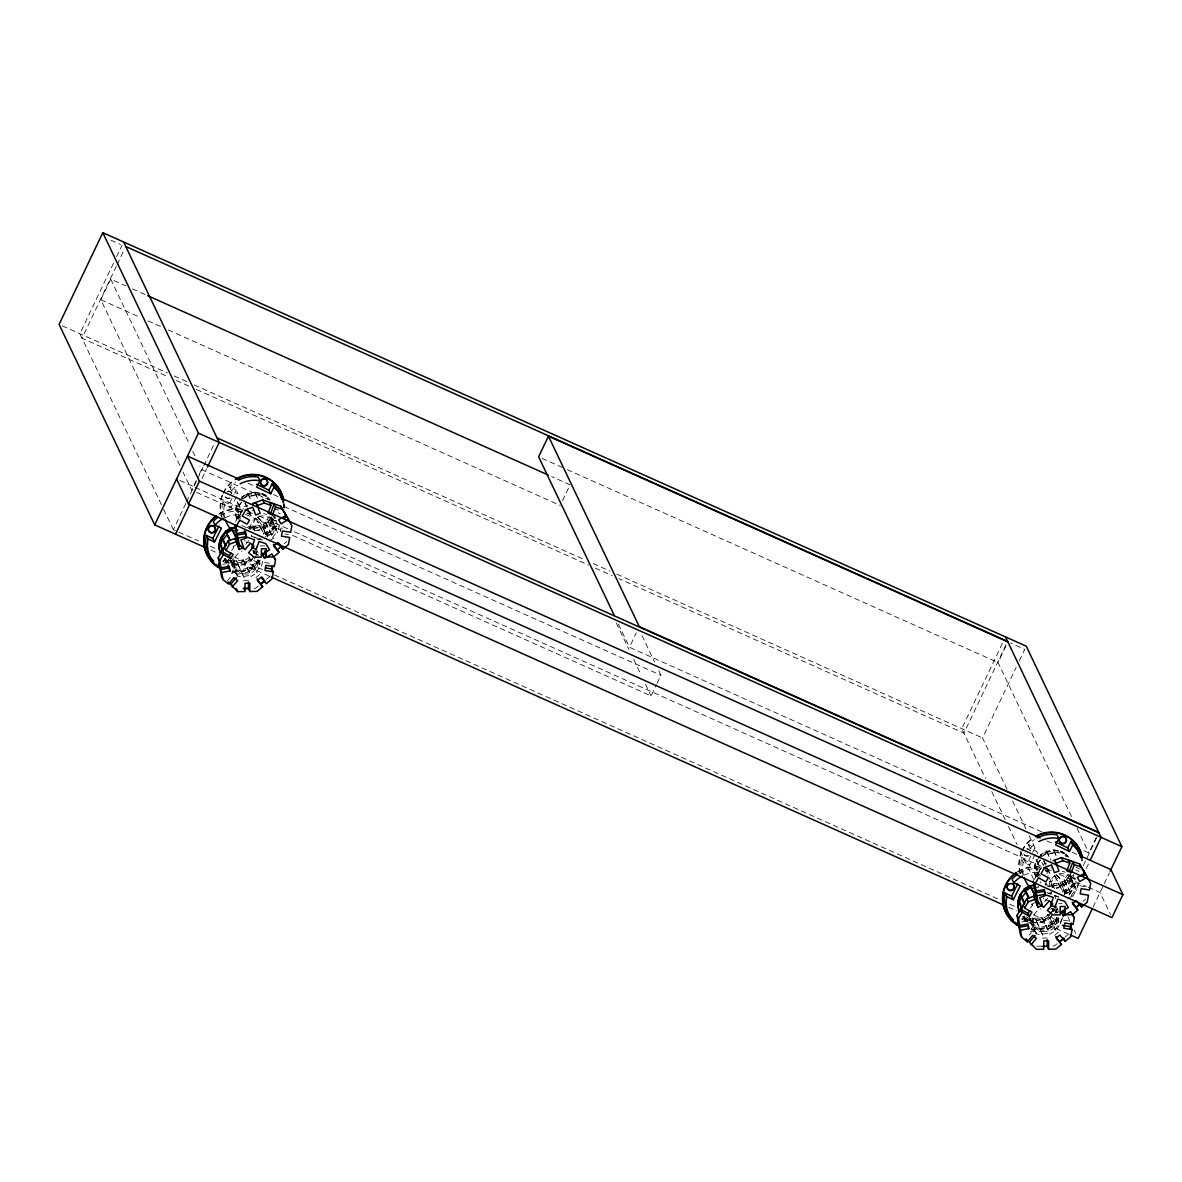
<?xml version="1.0" encoding="UTF-8"?>
<svg xmlns="http://www.w3.org/2000/svg" width="1182" height="1182" viewBox="0 0 1182 1182"><rect width="100%" height="100%" fill="white"/><g stroke="black" fill="none" stroke-linecap="round" stroke-linejoin="round"><path stroke-width="0.75" stroke-dasharray="5 3.75" d="M280.37 531.531L281.006 528.058L285.985 528.871M240.374 518.721L235.912 509.368L237.626 502.601L242.325 511.112M254.145 550.723L253.908 551.639L252.948 550.96L254.869 553.649L256.583 546.882M254.869 552.26L254.647 553.176L253.672 552.482M271.269 517.864L265.861 523.729L266.837 524.424L260.779 528.103L260.601 526.936L253.628 528.073L253.805 529.255L248.072 527.94M272.554 514.17L271.269 519.253L270.294 518.558L266.098 524.217L267.058 524.911L261.015 528.59L260.838 527.408L253.864 528.561L254.041 529.728L248.9 528.561M257.469 560.445L261.281 567.109L263.01 560.342L261.813 560.534M268.935 541.12L273.47 538.357L265.137 522.208L269.333 516.549L277.681 532.698L279.395 525.931L278.198 526.138M1039.155 876.409L1034.708 867.071L1036.422 860.304L1041.106 868.8M1052.926 908.426L1052.689 909.342L1051.729 908.648L1053.65 911.352L1055.378 904.585M1053.664 909.963L1053.428 910.879L1052.453 910.184M1070.05 875.552L1064.642 881.432L1065.617 882.127L1059.574 885.806L1059.397 884.638L1052.408 885.776L1052.586 886.943L1046.853 885.643M1071.335 871.873L1070.05 876.955L1069.075 876.261L1064.879 881.92L1065.839 882.599L1059.796 886.278L1059.619 885.111L1052.645 886.264L1052.822 887.431L1047.695 886.249M1056.25 918.133L1060.077 924.812L1061.791 918.045L1060.594 918.237M1067.73 898.822L1072.266 896.059L1063.918 879.896L1068.114 874.252L1076.462 890.401L1078.176 883.634L1076.994 883.826L1071.143 871.577M113.487 263.187L79.874 333.738L162.85 507.684M116.56 256.73L122.086 245.147M116.368 266.157L82.031 338.244L167.859 376.674M117.151 264.517L124.184 249.771M179.827 465.353L100.839 299.755L110.68 279.1L125.824 285.896M196.212 480.66L191.676 490.19L182.988 471.973M199.241 474.307L201.516 469.55L199.935 466.24M185.825 503.473L173.34 529.684L198.591 540.987M186.608 501.833L196.759 480.527M197.542 478.887L203.009 467.422M203.777 465.782L214.71 442.851M202.033 478.488L206.717 468.663M562.529 500.71L570.093 484.842L551.58 476.553M1041.756 831.892L629.459 647.263L636.271 632.976M292.648 535.402L651.09 695.917L656.394 684.806M657.148 683.211L660.93 675.277L657.768 668.657M1002.41 643.348L961.779 728.644L985.478 778.347M1006.074 644.692L963.921 733.165L618.91 578.663M1071.498 816.555L998.036 662.555L1006.355 645.091M1007.049 789.31L982.552 737.952L1016.151 667.416M1019.283 660.856L1024.75 649.361L1010.374 642.919M1083.82 850.73L1088.873 852.99L1097.945 833.931M1058.363 918.045L1055.231 924.605L1033.363 914.809M1069.282 895.114L1075.531 882.008M1083.333 865.623L1096.601 837.772M1062.854 917.646L1057.388 929.111L1051.064 915.858M1073.005 896.34L1079.24 883.235M1086.273 868.489L1088.607 863.569M1092.995 907.288L1109.381 872.877M236.326 496.824L230.918 507.625L229.205 504.02L233.844 494.77M234.612 493.234L236.149 490.146L229.677 487.087A30.244 29.535 -25.5 0 1 235.617 481.901M238.631 517.982L241.039 513.151M255.814 518.144L252.593 524.572L254.307 528.162L257.528 521.735L255.814 518.144A30.244 29.535 -25.5 0 1 265.566 535.283M223.782 559.086L233.09 563.474L234.804 567.079L231.583 573.506A30.244 29.535 -25.5 0 0 260.143 563.563L258.43 559.958A30.244 29.535 -25.5 0 1 231.421 570.152M267.886 535.963A30.244 29.535 -25.5 0 0 276.529 529.152L270.072 526.093L268.344 522.503L270.663 517.879M253.509 553.826L255.046 550.738M270.072 526.093L274.697 516.844M254.44 558.968L258.311 551.255M1035.107 854.527L1029.699 865.313L1027.985 861.722L1031.856 854.01M1032.625 852.473L1034.944 847.849L1028.473 844.79A30.244 29.535 -25.5 0 1 1034.398 839.604M1037.412 875.685L1039.022 872.464M1064.568 894.523A30.244 29.535 -25.5 0 0 1054.595 875.832L1051.374 882.274L1048.271 880.812M1031.177 929.599L1033.585 924.782L1031.871 921.177L1022.578 916.789M1054.595 875.832L1056.309 879.438L1053.088 885.865L1048.434 883.663M1066.681 893.666A30.244 29.535 -25.5 0 0 1075.324 886.855L1068.853 883.796L1067.139 880.206L1070.227 874.03M1052.29 911.529L1053.827 908.441M1068.853 883.796L1073.478 874.547M1054.772 913.583L1057.092 908.958M235.528 521.75L244.452 506.62L247.762 505.408M240.877 513.106L238.439 517.243L241.35 518.883M1034.324 879.438L1043.233 864.323L1046.543 863.096M1037.22 874.946L1039.658 870.809M241.438 502.01L239.34 504.832L238.365 504.138L236.651 510.905L237.848 510.713L238.867 517.568L237.685 517.76M241.66 502.483L239.562 505.305L238.601 504.625L236.873 511.392L238.07 511.2L239.104 518.041L237.907 518.233L236.533 515.367M248.072 515.943L250.185 513.106L247.984 508.511M231.687 550.339L233.785 547.517L232.322 544.444M237.227 576.018L229.84 560.563L230.564 559.588L237.937 575.058L237.227 576.018L244.068 577.584L236.09 560.091M231.288 561.125L230.579 562.085L237.419 563.651M272.51 537.662L276.706 532.018M243.241 560.105L251.042 576.447L257.085 572.768L256.125 572.073L260.321 566.414M1040.219 859.698L1038.121 862.535L1037.146 861.841L1035.432 868.607L1036.629 868.415L1037.663 875.256L1036.466 875.463M1040.441 860.186L1038.343 863.008L1037.382 862.313L1035.668 869.08L1036.85 868.888L1037.885 875.744L1036.703 875.936L1035.329 873.055M1046.868 873.631L1048.966 870.809L1046.779 866.214M1046.469 884.417L1045.745 885.377L1045.021 883.855L1051.862 885.407L1052.822 887.431M1030.468 908.042L1032.566 905.22L1031.118 902.147M1036.008 933.721L1028.636 918.251L1029.345 917.291L1036.717 932.761L1036.008 933.721L1042.849 935.287L1034.885 917.779M1030.083 918.828L1029.359 919.788L1036.2 921.354M1051.404 911.603L1048.257 915.843L1049.232 916.523L1043.174 920.202L1042.997 919.035L1036.023 920.187L1036.422 921.827L1029.596 920.276L1030.305 919.301L1027.483 917.291M1071.291 895.365L1075.502 889.706M1042.036 917.808L1049.823 934.135L1055.866 930.456L1054.905 929.776L1059.102 924.117M245.708 544.222L248.988 540.366L251.426 542.375M227.121 581.189L232.588 574.762M1044.489 901.91L1047.769 898.054L1050.222 900.063M1029.197 935.036L1031.384 932.465M284.197 543.72L286.901 541.459M255.933 577.555L259.641 574.467M258.297 586.036L255.593 588.281L252.061 588.326M266.438 579.254L270.515 575.856M1082.978 901.408L1085.682 899.147M1054.713 935.258L1058.437 932.17M1057.077 943.724L1054.374 945.984L1050.842 946.028M1065.233 936.957L1067.937 934.696M242.561 498.494L241.837 496.957L247.88 493.278L251.603 501.079M244.083 497.563L248.619 494.815L248.796 495.982L255.77 494.83L255.593 493.662L260.07 494.682M242.798 498.967L248.841 495.288L249.018 496.455L255.992 495.317L255.814 494.15L259.242 494.918M247.023 507.832L249.21 512.427L253.746 509.664M237.36 544.06L232.824 546.823L233.785 547.517M249.712 557.298L243.655 560.977L243.477 559.81L236.503 560.948L244.068 577.584M1041.357 856.182L1040.618 854.645L1046.676 850.966L1051.123 860.319M1042.864 855.266L1047.4 852.503L1047.577 853.685L1054.551 852.532L1054.374 851.365L1058.85 852.385M1041.578 856.669L1047.636 852.99L1047.813 854.158L1054.787 853.02L1054.61 851.838L1059.737 853.02M1045.804 865.519L1047.991 870.115L1052.527 867.352M1034.634 902.679L1031.605 904.526L1032.566 905.22M1055.866 930.456L1048.493 915.001L1042.45 918.68L1042.273 917.498L1035.299 918.65L1042.849 935.287M1056.058 887.918L1060.904 886.544A19.355 18.897 -25.5 0 0 1071.32 876.039M222.896 564.331L226.235 563.711M1021.691 922.034L1026.67 921.103M247.88 493.278L248.057 494.445L255.031 493.293L258.031 499.572M235.912 509.368L237.109 509.176L239.104 518.041M238.143 516.032L236.947 516.224L239.783 520.848M276.366 525.754A32.062 31.308 -25.5 0 1 264.325 534.633L259.877 525.399L252.904 526.537L254.603 530.925M237.464 562.957L244.438 561.819L244.615 562.987L250.673 559.308L249.698 558.628M243.891 576.417L250.865 575.265L251.042 576.447M1046.676 850.966L1046.838 852.148L1053.827 850.996L1056.811 857.275M1034.708 867.071L1035.89 866.879L1037.885 875.744M1036.924 873.734L1035.727 873.926L1038.579 878.536M1075.147 883.442A32.062 31.308 -25.5 0 1 1063.106 892.336L1058.658 883.102L1051.685 884.239L1051.862 885.407M1034.9 887.992L1038.387 887.416L1038.21 886.249L1038.786 887.446M1036.259 920.66L1043.233 919.522L1043.411 920.689L1049.453 917.01L1048.493 916.316L1052.689 910.672A12.101 11.82 -25.5 0 0 1050.03 909.076M1042.672 934.12L1049.646 932.967L1049.823 934.135M260.055 545.951L264.886 545.892M243.669 580.362L248.486 580.303M1058.85 903.654L1062.057 903.609M1054.92 911.765L1058.437 911.721M1042.45 938.05L1047.267 938.006M1036.762 946.191L1042.051 946.132M285.01 534.087L288.334 534.619M264.62 562.469L271.254 563.548M1079.801 885.761L1084.766 886.574M1063.401 920.157L1071.705 921.517M255.031 493.293L254.854 492.126L260.779 493.485M253.081 527.719L246.24 526.153L246.964 527.689L247.91 527.202M250.968 543.173L245.841 542.006L246.019 543.173L244.556 540.115M229.84 560.563L236.681 562.115M1053.827 850.996L1053.65 849.828L1059.56 851.188M1049.764 900.876L1044.637 899.694L1044.799 900.876L1043.351 897.803M1028.636 918.251L1035.462 919.818M251.249 536.022L262.803 540.056M1046.735 892.573L1058.289 896.606M110.886 240.138L120.475 244.438M541.991 458.335L565.543 468.885M567.227 469.638L998.036 662.555M132.561 288.91L146.021 294.939M100.839 299.755L139.55 317.086M147.972 320.854L161.432 326.882M168.154 329.896L560.268 505.482M62.291 325.863L167.401 372.921M174.123 375.935L187.583 381.963M194.321 384.977L584.78 559.825M593.201 563.592L610.03 571.128M616.753 574.142L982.552 737.952M176.281 380.441L189.741 386.47M196.478 389.484L588.606 565.099M595.344 568.114L612.173 575.649M248.161 483.246L254.898 486.26M273.441 494.564L278.494 496.824M1046.912 840.934L1053.65 843.948M1072.192 852.252L1077.245 854.512M201.516 469.55L272.2 501.198M283.976 506.472L660.93 675.277M179.945 480.527L193.42 486.556M195.104 487.309L243.98 509.206M245.664 509.959L252.401 512.973M259.139 515.987L287.787 528.812M294.525 531.841L1041.047 866.125M1047.784 869.154L1051.153 870.661M1059.574 874.429L1086.539 886.5M1088.223 887.254L1100.014 892.543L1110.474 914.469M196.729 492.451L243.847 513.549M245.531 514.303L280.873 530.127M210.366 546.261L217.104 549.275M233.933 556.811L262.537 569.621M274.327 574.895L999.691 899.724M1009.797 904.245L1014.85 906.505M210.839 550.014L217.562 553.028M232.721 559.825L269.747 576.402M1008.586 907.259L1016.993 911.027M1032.137 917.808L1068.572 934.12M1075.709 867.086L1080.555 869.376M1028.473 844.79L1030.187 848.395L1036.658 851.439M1075.797 869.922L1079.033 871.444M1022.474 873.971A30.244 29.535 -25.5 0 1 1021.514 858.664L1027.985 861.722M1067.139 880.206L1073.611 883.249L1075.324 886.855M278.538 510.151L275.303 508.629L277.016 512.22L280.252 513.756M1021.514 858.664L1023.228 862.269L1029.699 865.313M229.677 487.087L231.406 490.693L237.877 493.751L236.149 490.146M223.694 516.268A30.244 29.535 -25.5 0 1 222.733 500.961L229.205 504.02M268.344 522.503L274.815 525.562L276.529 529.152M222.733 500.961L224.447 504.566L230.918 507.625M249.653 525.975L254.307 528.162M241.734 525.414L249.491 529.078M1030.364 931.209A30.244 29.535 -25.5 0 0 1058.924 921.251L1052.453 918.207L1051.315 915.799M1021.189 918.916L1027.394 921.842M1028.946 922.581L1033.585 924.782M253.672 560.504L260.143 563.563M222.408 561.214L225.511 562.691M231.702 565.617L234.804 567.079M1040.618 854.645L1041.593 855.34L1041.179 854.483M1063.918 879.896L1064.879 880.59L1058.836 884.269L1058.658 883.102M1047.991 870.115L1048.966 870.809M1048.493 915.001L1047.533 914.307L1054.905 929.776M1031.059 928.727L1036.717 932.761M241.837 496.957L242.798 497.637L242.399 496.78M265.137 522.208L266.098 522.887L260.055 526.566L259.877 525.399M249.21 512.427L250.185 513.106M228.687 559.588L231.524 561.598L230.8 562.573L237.641 564.139L237.242 562.484L244.216 561.347L244.393 562.514L250.436 558.835L257.085 572.768M232.278 571.024L237.937 575.058M254.1 537.234L254.588 538.017M1077.024 828.154L1088.873 852.99M1066.873 856.965L1066.149 855.428L1065.425 856.389L1065.012 855.532M1071.468 878.891L1072.621 881.284M1069.089 874.931L1076.462 890.401M1053.65 849.828L1057.373 857.63M1064.48 879.733L1072.266 896.059M1046.838 852.148L1049.838 858.413M1063.209 888.48L1064.923 892.07A30.244 29.535 -25.5 0 0 1056.309 879.438M1058.422 883.412L1062.559 892.07M1043.854 860.082L1046.04 864.677M1043.617 860.924L1045.08 863.998M1012.575 800.908L1026.006 829.07M1029.167 835.704L1037.87 853.921M1041.815 862.21L1043.396 865.519M1044.179 867.174L1048.139 875.463M1048.922 877.118L1054.462 888.716M1067.893 916.877L1070.257 921.842M1074.216 930.131L1075.797 933.44M1051.271 883.382L1053.221 887.46M1055.112 896.399L1054.876 895.926A19.355 18.897 -25.5 0 1 1055.895 899.059M1036.008 859.447L1040.145 868.12M1050.709 891.849L1051.286 893.045M1045.745 882.88L1046.705 884.904M1049.764 892.336L1050.576 894.006M1056.087 906.077L1058.23 910.568M1054.758 905.988L1057.668 912.105M1035.476 866.022L1040.352 876.217M1040.323 881.831L1040.884 883.028M1058.924 921.251L1057.21 917.66A30.244 29.535 -25.5 0 1 1031.768 928.018M1052.29 908.485L1053.65 911.352M1056.501 917.335L1060.077 924.812M991.801 791.6L1005.232 819.761M1008.394 826.395L1017.081 844.613M1020.243 851.247L1033.689 879.408M1042.273 917.498L1049.646 932.967M1032.388 921.694L1033.541 924.088M1025.946 918L1028.133 922.595M1024.262 915.947L1027.188 922.063M1023.922 916.242L1026.685 922.034M1023.065 916.139L1025.991 922.27M641.974 635.532L654.606 662.023M618.393 624.081L629.459 647.263M616.339 623.047L628.987 649.553M633.715 659.482L640.821 674.39M645.564 684.319L651.09 695.917M267.368 497.725L268.092 499.262M273.692 513.978L276.544 519.962M272.362 513.875L277.475 524.601M261.946 496.676L262.507 497.873M272.687 521.188L273.84 523.582M270.309 517.243L277.681 532.698M254.854 492.126L258.577 499.942M265.684 522.03L273.47 538.357M248.057 494.445L251.057 500.725M264.413 530.777L266.142 534.382A30.244 29.535 -25.5 0 0 257.528 521.735M259.641 525.709L263.778 534.382M245.073 502.394L247.26 506.989M244.837 503.237L246.284 506.295M252.49 525.68L254.425 529.758M237.227 501.744L242.088 511.954M251.219 535.106L251.781 536.318M255.962 548.285L258.888 554.417M236.695 508.319L240.833 516.992M253.495 550.782L254.869 553.649M257.72 559.633L261.281 567.109M248.737 556.604L256.125 572.073M110.68 279.1L189.667 444.713M192.829 451.332L195.193 456.296M243.477 559.81L250.865 575.265M233.608 563.991L234.745 566.4M227.166 560.298L228.628 563.371M225.481 558.244L227.668 562.839M225.141 558.539L227.254 562.928A3.635 3.546 -25.5 0 0 223.354 560.977M224.285 558.436L226.471 563.031M163.633 509.339L175.497 534.19M1026.877 916.744L1027.66 921.886M228.096 559.056L228.614 562.469M1023.346 874.606A30.244 29.535 -25.5 0 1 1023.228 862.269M1030.187 848.395A30.244 29.535 -25.5 0 1 1036.112 843.194M1073.611 883.249A30.244 29.535 -25.5 0 1 1060.609 891.982M1051.315 893.681A30.244 29.535 -25.5 0 1 1048.153 893.607M1020.229 873.129A32.062 31.308 -25.5 0 1 1021.278 852.133M1021.957 850.626A32.062 31.308 -25.5 0 1 1032.64 838.023M1075.369 883.929A32.062 31.308 -25.5 0 1 1063.327 892.809M1020.45 873.616A32.062 31.308 -25.5 0 1 1021.514 852.606M1022.179 851.099A32.062 31.308 -25.5 0 1 1032.876 838.496M1029.123 855.694A3.635 3.546 -25.5 0 1 1023.612 852.074M1026.951 849.193A3.635 3.546 -25.5 0 1 1028.783 849.548M1029.566 850.05A3.635 3.546 -25.5 0 1 1030.172 850.744M1028.044 855.635A3.635 3.546 -25.5 0 1 1023.317 852.532M1026.73 848.72A3.635 3.546 -25.5 0 1 1029.33 849.577M1029.95 850.272A3.635 3.546 -25.5 0 1 1030.349 851.099M1075.413 878.817A3.635 3.546 -25.5 0 1 1071.335 874.931M1075.192 878.344A3.635 3.546 -25.5 0 1 1071.114 874.444M1049.261 886.677A12.101 11.82 -25.5 0 1 1066.43 874.665A12.101 11.82 -25.5 0 1 1068.129 895.114M1059.116 897.197A12.101 11.82 -25.5 0 1 1051.359 892.41M1070.035 876.158A12.101 11.82 -25.5 0 1 1064.184 894.183M1062.293 871.37A12.101 11.82 -25.5 0 1 1065.277 872.272M1071.542 876.527A19.355 18.897 -25.5 0 1 1056.28 888.406M1035.92 877.28A19.355 18.897 -25.5 0 1 1037.427 859.772M1038.387 858.398A19.355 18.897 -25.5 0 1 1059.456 851.409M1065.41 854.32A19.355 18.897 -25.5 0 1 1067.893 856.507M1035.698 876.793A19.355 18.897 -25.5 0 1 1037.205 859.299M1038.165 857.925A19.355 18.897 -25.5 0 1 1059.235 850.937M1065.174 853.847A19.355 18.897 -25.5 0 1 1068.75 857.275M225.082 517.568A30.244 29.535 -25.5 0 1 240.448 514.746M220.561 515.47A30.244 29.535 -25.5 0 1 241.852 511.555M257.528 516.977A32.062 31.308 -25.5 0 1 267.457 537.101M259.966 560.15A32.062 31.308 -25.5 0 1 231.554 571.512M218.862 513.801A32.062 31.308 -25.5 0 1 241.364 509.206M244.6 509.915A32.062 31.308 -25.5 0 1 252.224 513.091M257.765 517.45A32.062 31.308 -25.5 0 1 267.501 535.963M260.203 560.637A32.062 31.308 -25.5 0 1 231.775 571.985M219.084 514.288A32.062 31.308 -25.5 0 1 241.586 509.693M249.52 512.057A32.062 31.308 -25.5 0 1 252.46 513.564M247.186 513.476A3.635 3.546 -25.5 0 1 251.131 518.204M246.964 513.003A3.635 3.546 -25.5 0 1 251.116 516.815M223.132 560.49A3.635 3.546 -25.5 0 1 227.299 563.326M258.385 555.333A3.635 3.546 -25.5 0 1 256.405 550.723M258.164 554.846A3.635 3.546 -25.5 0 1 255.933 551.152M258.104 561.007A12.101 11.82 -25.5 0 1 248.117 573.846A12.101 11.82 -25.5 0 1 234.435 565.41A12.101 11.82 -25.5 0 1 242.044 551.093M256.804 561.701A12.101 11.82 -25.5 0 1 242.798 571.512A12.101 11.82 -25.5 0 1 233.105 557.889M252.756 550.605A12.101 11.82 -25.5 0 1 256.302 555.584M252.785 558.864A19.355 18.897 -25.5 0 1 223.28 558.214M253.628 557.091A19.355 18.897 -25.5 0 1 245.738 563.253L240.877 564.627A19.355 18.897 -25.5 0 1 224.122 558.983M283.68 504.478A30.244 29.535 -25.5 0 1 284.035 507.551M260.498 538.756A30.244 29.535 -25.5 0 1 257.38 539.332M224.949 518.41A30.244 29.535 -25.5 0 1 224.447 504.566M231.406 490.693A30.244 29.535 -25.5 0 1 237.331 485.492M274.815 525.562A30.244 29.535 -25.5 0 1 263.291 533.717M283.931 504.33A32.062 31.308 -25.5 0 1 283.857 507.639M221.965 516.977A32.062 31.308 -25.5 0 1 222.497 494.431M223.162 492.924A32.062 31.308 -25.5 0 1 233.859 480.32M284.079 503.177A32.062 31.308 -25.5 0 1 284.094 508.112M276.588 526.226A32.062 31.308 -25.5 0 1 264.546 535.121M222.186 517.465A32.062 31.308 -25.5 0 1 222.718 494.918M223.398 493.396A32.062 31.308 -25.5 0 1 234.095 480.793M230.342 497.991A3.635 3.546 -25.5 0 1 224.935 496.218M227.24 491.682A3.635 3.546 -25.5 0 1 230.002 491.845M230.785 492.347A3.635 3.546 -25.5 0 1 231.805 493.884M229.264 497.932A3.635 3.546 -25.5 0 1 225.112 496.573M227.934 491.018A3.635 3.546 -25.5 0 1 231.569 493.396M276.632 521.114A3.635 3.546 -25.5 0 1 272.554 517.228M276.411 520.641A3.635 3.546 -25.5 0 1 272.318 516.741M258.43 516.682A12.101 11.82 -25.5 0 1 269.348 537.426M260.335 539.494A12.101 11.82 -25.5 0 1 254.691 536.968M250.481 528.975A12.101 11.82 -25.5 0 1 255.637 518.159M271.254 518.455A12.101 11.82 -25.5 0 1 265.403 536.48M249.993 529.595A12.101 11.82 -25.5 0 1 249.343 526.581M263.512 513.668A12.101 11.82 -25.5 0 1 266.497 514.569M272.761 518.824A19.355 18.897 -25.5 0 1 257.499 530.703M236.563 518.041A19.355 18.897 -25.5 0 1 238.646 502.069M239.606 500.695A19.355 18.897 -25.5 0 1 260.675 493.707M272.525 518.351A19.355 18.897 -25.5 0 1 262.123 528.842L257.262 530.23A19.355 18.897 -25.5 0 1 252.239 530.334M236.917 519.09A19.355 18.897 -25.5 0 1 236.873 504.566M242.916 496.647A19.355 18.897 -25.5 0 1 260.454 493.234M267.679 497.179A19.355 18.897 -25.5 0 1 269.954 499.572M1023.863 875.271A30.244 29.535 -25.5 0 1 1039.244 872.449M1019.342 873.158A30.244 29.535 -25.5 0 1 1040.633 869.243M1056.324 874.665A32.062 31.308 -25.5 0 1 1066.061 893.178M1058.762 917.853A32.062 31.308 -25.5 0 1 1032.004 929.347M1017.643 871.503A32.062 31.308 -25.5 0 1 1040.145 866.908M1043.396 867.603A32.062 31.308 -25.5 0 1 1051.02 870.779M1056.545 875.153A32.062 31.308 -25.5 0 1 1066.282 893.666M1058.983 918.34A32.062 31.308 -25.5 0 1 1030.556 929.687M1017.879 871.976A32.062 31.308 -25.5 0 1 1040.367 867.396M1043.617 868.09A32.062 31.308 -25.5 0 1 1048.301 869.76M1045.967 871.178A3.635 3.546 -25.5 0 1 1050.133 874.99M1045.745 870.706A3.635 3.546 -25.5 0 1 1049.912 874.517M1022.149 918.68A3.635 3.546 -25.5 0 1 1026.316 921.502M1022.858 918.148A3.635 3.546 -25.5 0 1 1026.124 921.96M1057.166 913.036A3.635 3.546 -25.5 0 1 1055.186 908.426M1057.86 912.77A3.635 3.546 -25.5 0 1 1054.713 908.855M1056.885 918.709A12.101 11.82 -25.5 0 1 1046.912 931.549A12.101 11.82 -25.5 0 1 1033.231 923.112A12.101 11.82 -25.5 0 1 1040.825 908.795M1055.585 919.404A12.101 11.82 -25.5 0 1 1031.723 918.68M1051.537 908.308A12.101 11.82 -25.5 0 1 1053.65 910.554M1051.566 916.567A19.355 18.897 -25.5 0 1 1022.061 915.917M1052.423 914.794A19.355 18.897 -25.5 0 1 1044.519 920.941L1039.658 922.329A19.355 18.897 -25.5 0 1 1022.918 916.685"/><path stroke-width="1.5" d="M257.011 578.825L262.685 586.745L257.07 591.399L249.801 591.488L248.427 588.606L248.471 581.958M249.801 591.488L249.86 583.184L245.043 583.228L244.984 591.547L237.7 591.621L228.348 582.194M273.397 544.414L279.07 552.334L273.47 557.003L266.186 557.077L264.842 550.886M266.186 557.077L266.245 548.773L261.429 548.832L261.37 557.136L254.1 557.21L248.56 552.674L254.027 546.247L250.362 543.232L244.896 549.66L239.355 545.124L237.863 542.006L234.937 524.956M1055.792 936.513L1061.466 944.433L1055.851 949.102L1048.582 949.19L1047.208 946.309L1047.267 939.66M1048.582 949.19L1048.641 940.872L1043.824 940.931L1043.765 949.235L1036.496 949.323L1025.917 938.892L1027.291 941.773L1032.758 935.346L1036.422 938.36L1030.955 944.773M1072.177 902.117L1077.851 910.037L1072.251 914.705L1064.982 914.779L1065.041 906.476L1060.224 906.52L1060.151 914.838L1052.881 914.912L1047.341 910.376L1052.807 903.949L1049.143 900.935L1043.676 907.362L1038.136 902.826L1036.644 899.709L1033.423 880.959M271.461 570.729L272.421 565.587M262.685 586.745L257.307 580.436L261.015 577.348L266.393 583.642L271.993 578.973L273.308 571.911L271.949 569.03L272.584 565.557M274.017 557.032L275.509 560.15L274.283 566.695L265.994 565.336L265.019 570.551L273.308 571.911M1070.257 928.431L1071.202 923.29M1061.466 944.433L1056.087 938.139L1059.811 935.036L1065.174 941.345L1070.789 936.676L1072.104 929.613L1070.729 926.732L1071.38 923.245M1072.798 914.735L1074.29 917.853L1073.064 924.398L1064.775 923.039L1063.8 928.254L1072.104 929.613M1018.308 901.482L1020.022 894.715L1020.997 895.395M1035.462 896.252L1031.236 887.387L1025.193 891.065L1026.153 891.76L1021.957 897.419L1020.982 896.724L1019.268 903.491L1020.465 903.299L1021.499 910.155M271.003 505.394L268.063 513.224L272.569 514.805L275.509 506.96L274.15 504.079L269.629 502.513L271.003 505.394L264.177 503.015L257.336 505.541L255.962 502.66L252.933 503.783M271.195 511.924L274.15 504.079M1069.784 863.096L1066.844 870.927L1071.365 872.493L1074.305 864.663L1072.931 861.781L1068.41 860.215L1069.784 863.096L1062.973 860.718L1056.117 863.244L1054.743 860.363L1056.442 865.032M1069.991 869.627L1072.931 861.781M1110.164 871.237L1121.881 846.667L1026.257 646.199L102.804 232.677L59.1 324.429L154.709 524.882L207.471 548.507M154.709 524.882L198.428 433.144L102.804 232.677M1080.614 856.019L1110.947 869.597L1122.9 894.656L1111.966 917.601L188.529 504.079L199.448 481.133L187.495 456.075L239.739 479.464M175.497 534.19L189.548 504.699M207.5 467.023L219.202 442.452L123.593 241.985M1007.877 641.915L548.463 436.188L538.623 456.828L614.448 615.807M1090.173 860.304L1101.092 837.358L1005.483 636.906M1092.212 908.928L1078.161 938.419L1070.168 934.829M217.946 517.214A30.244 29.535 -25.5 0 0 213.292 521.498L215.006 525.103L221.477 528.147L214.533 542.021L212.819 538.431L218.995 526.093M238.321 480.276A30.244 29.535 -25.5 0 1 258.237 477.144L259.966 480.734L256.73 487.176L270.693 493.766L273.914 487.324L272.2 483.733L268.979 490.161L270.693 493.766M216.483 564.523L217.636 566.917L219.246 563.711M1018.012 874A30.244 29.535 -25.5 0 0 1012.073 879.201L1013.787 882.791L1020.258 885.85L1013.314 899.724L1011.6 896.133L1017.776 883.796M1037.116 837.979A30.244 29.535 -25.5 0 1 1057.033 834.847L1058.747 838.437L1055.526 844.879L1069.474 851.454L1072.695 845.027L1070.981 841.436L1067.76 847.863L1069.474 851.454M1015.264 922.226L1016.417 924.619L1018.027 921.399M232.174 587.085L237.641 580.658L233.962 577.643L228.495 584.071L222.955 579.52L221.477 576.402L218.256 557.668L228.052 541.031L238.01 537.367M222.053 551.654L224.491 547.517L225.865 550.398L233.135 554.461L230.697 558.598L223.428 554.535L222.053 551.654L229.323 555.732L230.697 558.598M230.062 570.95L228.687 568.069L220.384 569.606L221.758 572.487L230.062 570.95L229.264 566.281L220.945 567.818L219.734 560.77L223.428 554.535M225.865 550.398L229.544 544.148L236.4 541.622L239.222 549.394L243.758 547.724L240.936 539.952L247.792 537.426L254.603 539.79L251.663 547.635L256.184 549.202L259.124 541.371L265.935 543.75L269.526 549.911L262.197 554.136L264.576 558.229L271.904 553.989L275.509 560.15M229.323 555.732L230.948 552.969M1027.291 941.773L1021.75 937.223L1020.258 934.105L1017.037 915.356L1026.848 898.734L1036.791 895.055M1020.834 909.357L1023.272 905.22L1024.646 908.101L1031.916 912.164L1029.478 916.301L1022.208 912.238L1020.834 909.357L1028.104 913.42L1029.478 916.301M1028.857 928.653L1027.483 925.772L1019.165 927.309L1020.539 930.19L1028.857 928.653L1028.044 923.984L1019.726 925.521L1018.529 918.473L1022.208 912.238M1024.646 908.101L1028.325 901.851L1035.181 899.325L1038.003 907.096L1042.554 905.427L1039.717 897.64L1046.572 895.114L1053.398 897.493L1050.443 905.338L1054.965 906.904L1057.905 899.074L1064.731 901.438L1068.321 907.599L1060.978 911.839L1063.357 915.932L1070.7 911.691L1074.29 917.853M1028.104 913.42L1029.729 910.672M222.216 537.707L224.314 534.87M230.8 584.203L236.267 577.776M1029.581 941.906L1035.048 935.479M277.696 549.453L281.419 546.365L282.779 549.246L288.393 544.577L289.708 537.5L281.419 536.155L282.38 530.94L290.683 532.284L291.895 525.754L286.93 516.711L283.99 518.396M261.015 583.775L263.734 581.514M261.311 583.864L265.019 580.761M1076.196 907.067L1080.259 903.669M1076.477 907.155L1080.2 904.067L1081.574 906.934L1087.174 902.265L1088.489 895.202L1080.2 893.858L1081.161 888.642L1089.464 889.987L1090.676 883.442L1083.333 870.321L1084.707 873.202L1077.378 877.428L1079.757 881.521L1087.085 877.28M1059.796 941.463L1063.874 938.08M1060.091 941.566L1063.8 938.464L1065.174 941.345M226.176 532.89L225.437 531.353L231.495 527.674L232.219 529.211M229.899 540.691L226.412 533.378L232.455 529.699L236.681 538.549M1024.957 890.593L1024.233 889.056L1030.276 885.377L1031.014 886.914M284.552 512.619L285.926 515.5L278.583 519.74L280.961 523.818L288.305 519.578M1082.786 876.098L1085.711 874.399M1064.923 911.352L1061.983 913.051L1063.357 915.932M252.741 503.562L262.7 499.897L280.843 506.221L289.531 521.144M239.222 549.394L235.026 538.741L238.055 537.633M237.848 546.512L240.877 545.404M1053.192 860.659L1061.48 857.6L1079.624 863.924L1087.455 877.339M1038.003 907.096L1033.807 896.444L1036.836 895.335M1036.629 904.215L1039.658 903.107M237.346 533.407L245.649 531.885L246.462 536.539L238.143 538.076L236.769 535.195L236.134 526.374L239.813 520.124L247.082 524.202L249.52 520.065L242.251 515.987L245.93 509.738L252.785 507.211L255.622 514.997L260.158 513.313L257.336 505.541M236.769 535.195L245.088 533.673L246.462 536.539M1034.752 888.229L1036.126 891.11L1044.445 889.573L1045.243 894.242L1036.924 895.779L1035.55 892.898L1043.869 891.361L1045.243 894.242M237.863 530.009L232.632 530.866L232.455 529.699M220.724 543.587L219.527 543.779L221.241 537.012L225.703 546.35M221.684 545.596L220.487 545.788L222.201 539.022L223.176 539.716L227.372 534.057L226.412 533.378M221.522 552.644L222.718 552.452L221.935 547.31M1034.9 887.992L1031.413 888.568L1031.236 887.387M261.606 554.24L264.812 554.21M243.256 588.429L248.545 588.37M243.61 588.666L248.427 588.606M1060.387 911.943L1063.608 911.898L1064.982 914.779M1042.391 946.368L1047.208 946.309M265.3 567.951L271.949 569.03M1062.426 925.373L1070.729 926.732M275.509 506.96L282.335 509.339L285.926 515.5M1074.305 864.663L1081.116 867.041L1084.707 873.202M125.735 246.491L1007.64 641.412M147.706 295.692L548.226 475.046M1098.713 832.35L639.285 626.623L548.463 436.188M217.06 437.931L1098.95 832.852M198.428 433.144L1121.881 846.667M281.863 498.331L1040.175 837.905M199.448 481.133L1122.9 894.656M271.432 577.156L1003.533 904.998M1055.349 842.012L1067.76 847.863M256.568 484.31L268.979 490.161M1013.55 919.995A30.244 29.535 -25.5 0 1 1005.128 893.075L1011.6 896.133M1005.128 893.075L1006.842 896.665L1013.314 899.724M213.661 561.199A30.244 29.535 -25.5 0 1 206.348 535.372L212.819 538.431M206.348 535.372L208.062 538.962L214.533 542.021M1024.233 889.056L1025.193 889.751M225.437 531.353L226.412 532.048M229.515 583.007L232.204 585.208M1081.574 906.934L1076.196 900.64L1072.488 903.728L1077.851 910.037M278.184 542.582L280.341 545.109M282.779 549.246L277.415 542.937L273.692 546.025L279.07 552.334M261.798 576.993L263.941 579.505M261.621 552.629L264.576 558.229M1079.624 863.924L1081.116 867.041M1061.48 857.6L1062.973 860.718M1031.192 888.081L1034.915 895.882M1033.807 896.444L1035.181 899.325M1026.153 891.76L1028.916 897.552M1025.193 891.065L1028.68 898.394M1026.848 898.734L1028.325 901.851M1021.721 896.931L1024.72 903.211M1020.022 894.715L1020.76 896.252M1020.982 896.724L1024.484 904.053M1019.047 903.018L1022.031 909.283M1020.302 910.347L1020.879 911.544M1017.037 915.356L1018.529 918.473M1018.367 922.64L1019.726 925.521M280.843 506.221L282.335 509.339M262.7 499.897L264.177 503.015M232.396 530.378L235.395 536.658M235.026 538.741L236.4 541.622M227.949 535.254L230.135 539.849M228.052 541.031L229.544 544.148M222.94 539.243L225.939 545.508M220.266 545.316L222.526 550.058M236.223 588.503L237.7 591.621M218.256 557.668L219.734 560.77M219.571 564.937L220.945 567.818M176.576 479.02L188.529 504.079M1056.117 863.244L1058.939 871.016L1054.403 872.685L1051.566 864.914L1044.725 867.44L1041.032 873.69L1048.316 877.753L1045.863 881.89L1038.594 877.827L1034.915 884.077L1036.126 891.11M255.962 502.66L257.085 505.778M1036.924 895.779L1038.136 902.826M1020.539 930.19L1021.75 937.223M244.556 530.555L245.088 533.673M238.143 538.076L239.355 545.124M228.156 564.966L228.687 568.069M221.758 572.487L222.955 579.52M231.495 527.674L231.672 528.856M1072.695 845.027A30.244 29.535 -25.5 0 1 1082.151 860.644M1029.522 886.928A30.244 29.535 -25.5 0 1 1024.188 877.576M1038.83 841.569A30.244 29.535 -25.5 0 1 1058.747 838.437M1070.981 841.436A30.244 29.535 -25.5 0 1 1080.437 857.039M1035.491 836.235A32.062 31.308 -25.5 0 1 1082.18 857.157M1035.713 836.723A32.062 31.308 -25.5 0 1 1082.417 857.63M1059.781 837.772A3.635 3.546 -25.5 0 1 1065.869 838.023A3.635 3.546 -25.5 0 1 1062.958 843.342A3.635 3.546 -25.5 0 1 1059.323 838.585M1061.037 851.941A19.355 18.897 -25.5 0 1 1064.036 853.404M1060.815 851.468A19.355 18.897 -25.5 0 1 1063.8 852.931M217.636 566.917A30.244 29.535 -25.5 0 1 208.062 538.962M215.006 525.103A30.244 29.535 -25.5 0 1 223.649 518.277M220.487 568.217A32.062 31.308 -25.5 0 1 216.129 515.721M220.724 568.69A32.062 31.308 -25.5 0 1 216.35 516.194M209.775 526.034A3.635 3.546 -25.5 0 1 215.331 528.398A3.635 3.546 -25.5 0 1 210.691 532.402A3.635 3.546 -25.5 0 1 209.051 526.655M220.399 565.129A3.635 3.546 -25.5 0 1 220.369 564.213M220.753 553.989A19.355 18.897 -25.5 0 1 235.972 527.571M220.517 553.501A19.355 18.897 -25.5 0 1 235.735 527.098M273.914 487.324A30.244 29.535 -25.5 0 1 283.37 502.941M230.726 529.226A30.244 29.535 -25.5 0 1 225.407 519.873M240.049 483.866A30.244 29.535 -25.5 0 1 259.966 480.734M272.2 483.733A30.244 29.535 -25.5 0 1 281.656 499.351M235.248 479.404A32.062 31.308 -25.5 0 1 283.665 501.079M236.932 479.02A32.062 31.308 -25.5 0 1 283.636 499.927M260.542 480.897A3.635 3.546 -25.5 0 1 266.511 479.582A3.635 3.546 -25.5 0 1 265.093 485.447A3.635 3.546 -25.5 0 1 260.321 481.798M262.256 494.239A19.355 18.897 -25.5 0 1 265.241 495.716M262.035 493.766A19.355 18.897 -25.5 0 1 266.393 496.145M1016.417 924.619A30.244 29.535 -25.5 0 1 1006.842 896.665M1013.787 882.791A30.244 29.535 -25.5 0 1 1022.43 875.98M1019.268 925.905A32.062 31.308 -25.5 0 1 1016.254 872.419M1019.505 926.393A32.062 31.308 -25.5 0 1 1016.49 872.907M1012.161 883.471A3.635 3.546 -25.5 0 1 1013.417 888.761A3.635 3.546 -25.5 0 1 1007.891 889.159A3.635 3.546 -25.5 0 1 1008.556 883.722M1019.46 923.718A3.635 3.546 -25.5 0 1 1019.179 922.832M1019.534 911.677A19.355 18.897 -25.5 0 1 1034.752 885.274M1019.298 911.204A19.355 18.897 -25.5 0 1 1034.531 884.786M1062.559 843.83A3.635 3.546 -25.5 0 0 1066.238 838.777A3.635 3.546 -25.5 0 0 1060.003 838.245A3.635 3.546 -25.5 0 0 1062.559 843.83M211.238 532.949A3.635 3.546 -25.5 0 0 215.405 528.28A3.635 3.546 -25.5 0 0 209.288 527.128A3.635 3.546 -25.5 0 0 211.238 532.949M263.778 486.127A3.635 3.546 -25.5 0 0 267.442 481.074A3.635 3.546 -25.5 0 0 261.222 480.542A3.635 3.546 -25.5 0 0 263.778 486.127M1010.019 890.652A3.635 3.546 -25.5 0 0 1014.2 885.983A3.635 3.546 -25.5 0 0 1008.069 884.83A3.635 3.546 -25.5 0 0 1010.019 890.652"/></g></svg>
